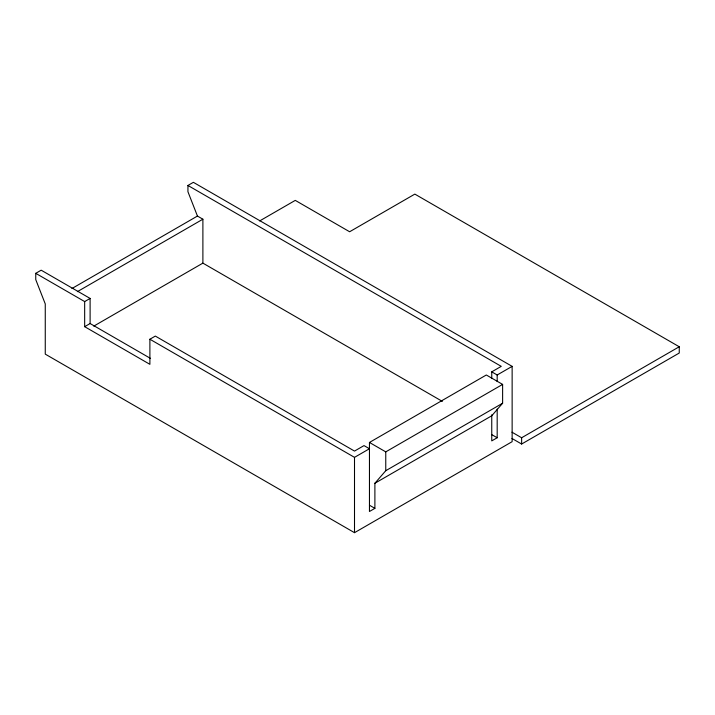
<?xml version="1.0" encoding="UTF-8"?>
<svg xmlns="http://www.w3.org/2000/svg" width="715" height="715" viewBox="0 0 715 715"><rect width="100%" height="100%" fill="white"/><g stroke="black" fill="none" stroke-linecap="round" stroke-linejoin="round"><path stroke-width="1.07" d="M374.892 483.251L385.76 470.702L502.618 403.233L502.618 384.402L486.316 374.991L369.458 442.451L369.458 511.493L374.892 508.356L374.892 483.251L491.75 415.781L502.618 403.233M442.362 401.392L202.89 263.129L202.89 219.201L197.447 216.055L187.938 191.736L187.938 185.462L193.372 182.325L512.137 366.357L512.137 441.673L354.506 532.675L45.26 354.131L45.26 303.929L35.75 279.601L35.75 273.327L41.184 270.19L90.108 298.432L90.108 323.538L150.534 358.43M71.938 288.52L197.447 216.055M77.372 291.657L202.89 219.201M35.75 273.327L84.665 301.569L90.108 298.432M259.652 220.944L295.268 200.379L349.626 231.758L414.843 194.105L679.25 346.757L679.25 353.031L521.628 444.033L511.967 438.456M84.665 301.569L84.665 326.675L90.108 323.538M93.79 326.12L202.89 263.129M149.891 339.232L155.325 336.086L354.506 451.085L364.015 445.597L369.458 448.734L354.506 457.359L149.891 339.232L149.891 364.328L84.665 326.675M491.75 378.458L491.75 371.845L501.26 366.357L187.938 185.462M491.75 371.845L497.184 374.991L512.137 366.357M369.458 442.451L385.76 451.871L502.618 384.402M497.184 409.123L497.184 437.75L491.75 440.887L491.75 414.789M511.967 432.182L521.628 437.759L679.25 346.757M491.75 434.613L497.184 437.75M369.458 505.219L374.892 508.356M521.628 437.759L521.628 444.033M497.184 374.991L497.184 381.596M385.76 451.871L385.76 470.702M354.506 457.359L354.506 532.675"/></g></svg>
